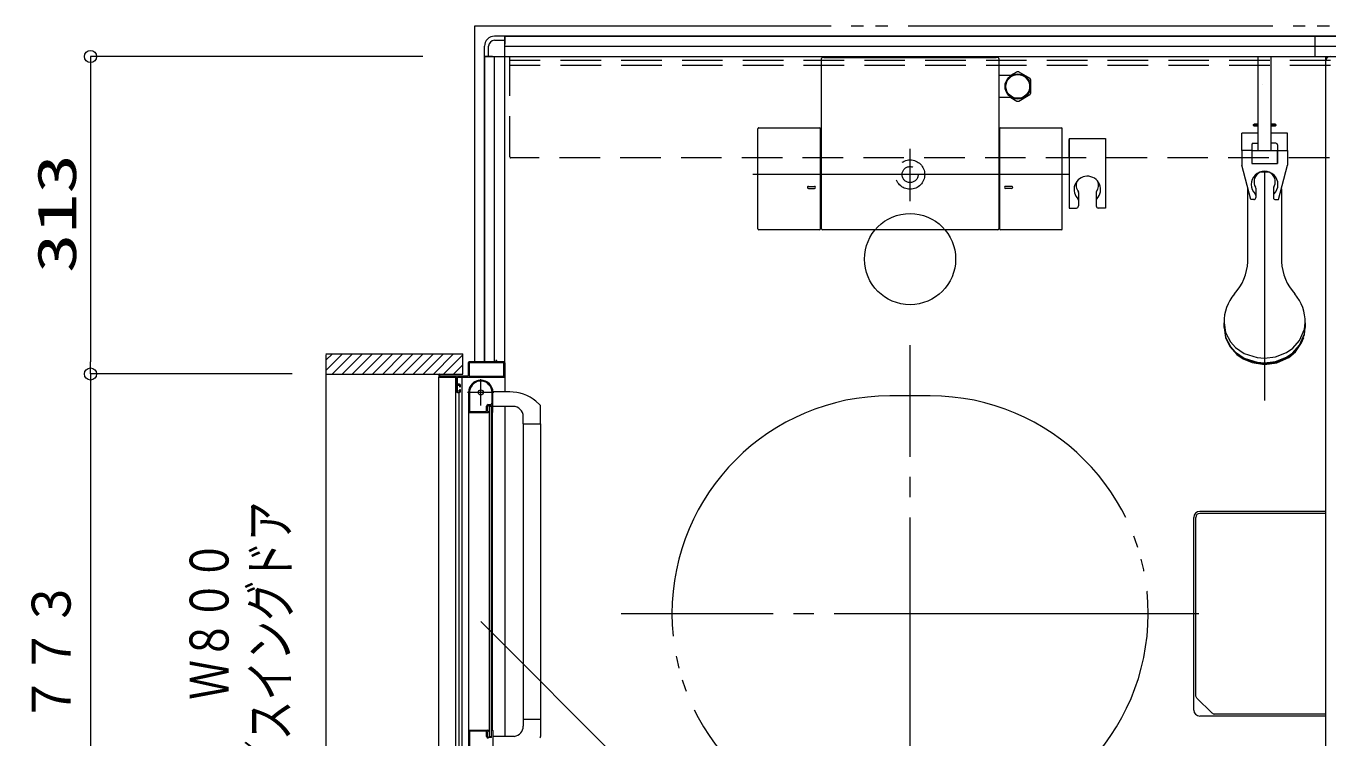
# Model space of a CAD drawing. Units: millimetres on the paper. Extents: x -305 to 305, y -152 to 152.
# Drawn here: x -156.1 to -91.8, y 46.4 to 81.6 of the extents above; entities that cross this region are included whole.
import ezdxf
from ezdxf.enums import TextEntityAlignment as Align

# ---------------------------------------------------------------- set-up
doc = ezdxf.new("R2010")
doc.units = ezdxf.units.MM
for name, pattern in [('DASHED2', [3, 2, -1]), ('LONG_CHAIN', [21, 18, -1, 1, -1]), ('LONG_DOUBLE_CHAIN', [21.8, 18, -1, 0.6, -0.6, 0.6, -1])]:
    doc.linetypes.add(name, pattern=pattern)
doc.layers.add('0-0_0', color=7, linetype='Continuous', lineweight=9)
doc.layers.add('0-1_VIEW0001', color=7, linetype='Continuous', lineweight=9)
doc.styles.add('ＭＳ ゴシック', font='')
doc.styles.get('ＭＳ ゴシック').set_extended_font_data('MS Gothic')

# ---------------------------------------------------------------- blocks, each defined once
blk = doc.blocks.new('_ORIGIN')
at = {"layer": '0-0_0'}
blk.add_line((0, 0), (-1, 0), dxfattribs=at)
blk.add_circle((0, 0), 0.5, dxfattribs=at)

msp = doc.modelspace()

# ---------------------------------------------------------------- linework, layer by layer
at = {"layer": '0-0_0'}
for p, q in [((-136.475, 80.074), (-152.881, 80.074)), ((-152.881, 79.474), (-152.881, 65.004)), ((-142.923, 64.404), (-152.881, 64.404)), ((-142.923, 64.404), (-152.881, 64.404)), ((-152.881, 63.804), (-152.881, 26.354))]:
    msp.add_line(p, q, dxfattribs=at)
at = {"layer": '0-1_VIEW0001'}
for p, q in [((-132.434, 81.073), (-132.934, 81.073)), ((-52.434, 81.073), (-132.434, 81.073)), ((-132.434, 81.073), (-132.434, 80.673)), ((-132.434, 81.073), (-52.434, 81.073)), ((-132.434, 64.948), (-132.434, 81.073)), ((-92.434, 80.073), (-92.434, 81.073)), ((-133.434, 80.073), (-133.434, 80.573)), ((-133.234, 80.073), (-133.234, 80.573)), ((-132.934, 80.873), (-132.434, 80.873)), ((-132.434, 80.573), (-52.434, 80.573)), ((-133.434, 80.073), (-133.434, 64.998)), ((-133.034, 80.073), (-133.434, 80.073)), ((-133.434, 80.073), (-51.434, 80.073)), ((-133.434, 64.998), (-133.434, 80.073)), ((-132.934, 64.998), (-132.934, 80.073)), ((-116.809, 71.568), (-116.809, 79.97)), ((-116.691, 80.018), (-108.177, 80.018)), ((-108.059, 79.97), (-108.059, 71.568)), ((-91.934, 80.073), (-91.934, 25.073)), ((-91.934, 79.823), (-91.934, 25.322)), ((-108.059, 79.143), (-107.417, 79.143)), ((-107.466, 79.143), (-107.166, 79.317)), ((-107.072, 79.317), (-106.516, 78.995)), ((-106.469, 78.272), (-106.469, 78.914)), ((-107.42, 78.043), (-108.059, 78.043)), ((-107.466, 78.043), (-107.166, 77.87)), ((-107.072, 77.87), (-106.516, 78.191)), ((-119.949, 71.568), (-119.949, 76.498)), ((-119.899, 76.548), (-116.899, 76.548)), ((-116.849, 71.568), (-116.849, 76.498)), ((-108.019, 76.498), (-108.019, 71.568)), ((-107.969, 76.548), (-104.969, 76.548)), ((-104.919, 71.568), (-104.919, 76.498)), ((-117.451, 73.663), (-117.148, 73.663)), ((-117.45, 73.563), (-117.148, 73.563)), ((-107.418, 73.663), (-107.72, 73.663)), ((-107.418, 73.563), (-107.72, 73.563)), ((-95.759, 69.945), (-95.759, 73.543)), ((-94.109, 73.543), (-94.109, 69.945)), ((-116.899, 71.518), (-119.899, 71.518)), ((-108.109, 71.518), (-116.759, 71.518)), ((-104.969, 71.518), (-107.969, 71.518)), ((-96.934, 66.701), (-96.934, 66.931)), ((-92.934, 66.931), (-92.934, 66.701)), ((-141.259, 65.398), (-134.509, 65.398)), ((-141.259, 64.583), (-140.444, 65.398)), ((-141.259, 65.078), (-140.939, 65.398)), ((-141.259, 65.347), (-141.259, 24.748)), ((-140.949, 64.398), (-139.949, 65.398)), ((-140.454, 64.398), (-139.454, 65.398)), ((-139.959, 64.398), (-138.959, 65.398)), ((-139.459, 64.398), (-138.459, 65.398)), ((-138.959, 64.398), (-137.959, 65.398)), ((-138.459, 64.398), (-137.459, 65.398)), ((-137.959, 64.398), (-136.959, 65.398)), ((-137.459, 64.398), (-136.459, 65.398)), ((-136.959, 64.398), (-135.959, 65.398)), ((-136.459, 64.398), (-135.459, 65.398)), ((-135.959, 64.398), (-134.959, 65.398)), ((-135.459, 64.398), (-134.509, 65.348)), ((-134.509, 64.399), (-134.509, 65.398)), ((-134.234, 64.948), (-134.234, 64.313)), ((-134.189, 64.938), (-134.189, 64.313)), ((-132.889, 64.998), (-134.184, 64.998)), ((-132.494, 64.953), (-134.174, 64.953)), ((-132.874, 65.063), (-132.874, 65.013)), ((-132.844, 65.073), (-132.864, 65.073)), ((-132.834, 65.013), (-132.834, 65.063)), ((-132.484, 64.998), (-132.819, 64.998)), ((-132.479, 64.313), (-132.479, 64.938)), ((-132.434, 64.95), (-132.434, 63.524)), ((-141.259, 64.398), (-134.509, 64.398)), ((-135.684, 64.383), (-135.684, 64.263)), ((-135.634, 64.313), (-135.634, 64.383)), ((-134.249, 64.298), (-135.619, 64.298)), ((-134.959, 64.398), (-134.509, 64.848)), ((-134.174, 64.298), (-132.494, 64.298)), ((-135.684, 25.898), (-135.684, 64.248)), ((-135.669, 64.248), (-134.834, 64.248)), ((-134.857, 42.519), (-134.857, 64.248)), ((-134.819, 64.233), (-134.819, 63.548)), ((-134.769, 63.913), (-134.769, 64.233)), ((-134.769, 63.568), (-134.769, 63.838)), ((-134.754, 64.248), (-132.459, 64.248)), ((-134.669, 63.898), (-134.754, 63.898)), ((-134.754, 63.853), (-134.684, 63.853)), ((-134.669, 63.838), (-134.669, 63.793)), ((-134.669, 63.613), (-134.669, 63.568)), ((-134.654, 63.778), (-134.634, 63.778)), ((-134.634, 63.628), (-134.654, 63.628)), ((-134.619, 63.793), (-134.619, 63.848)), ((-134.619, 63.548), (-134.619, 63.613)), ((-134.541, 42.903), (-134.541, 64.248)), ((-134.769, 63.498), (-134.669, 63.498)), ((-134.684, 63.553), (-134.754, 63.553)), ((-134.681, 42.733), (-134.681, 63.498)), ((-134.219, 63.499), (-134.219, 46.823)), ((-134.169, 63.572), (-134.169, 62.558)), ((-133.064, 62.968), (-133.064, 63.498)), ((-133.019, 62.513), (-133.019, 63.498)), ((-132.191, 63.523), (-133.009, 63.526)), ((-130.896, 63.061), (-130.697, 62.877)), ((-134.209, 62.498), (-133.268, 62.498)), ((-134.159, 62.548), (-133.339, 62.548)), ((-133.329, 62.558), (-133.329, 62.818)), ((-133.284, 62.573), (-133.284, 62.798)), ((-133.255, 62.505), (-133.246, 62.52)), ((-133.254, 62.893), (-133.139, 62.893)), ((-133.244, 62.527), (-133.244, 62.533)), ((-133.234, 62.848), (-133.109, 62.848)), ((-133.184, 62.823), (-133.084, 62.823)), ((-133.184, 46.498), (-133.184, 62.823)), ((-133.084, 46.498), (-133.084, 62.823)), ((-133.082, 62.52), (-133.073, 62.505)), ((-133.061, 62.498), (-133.034, 62.498)), ((-133.034, 46.823), (-133.034, 62.498)), ((-132.024, 62.803), (-133.019, 62.803)), ((-132.434, 62.798), (-132.434, 46.524)), ((-130.669, 61.948), (-130.669, 62.808)), ((-131.524, 61.948), (-131.524, 62.303)), ((-131.524, 61.948), (-130.669, 61.948)), ((-131.519, 61.948), (-131.519, 47.374)), ((-130.669, 61.948), (-130.669, 46.512)), ((-98.434, 47.823), (-98.434, 57.323)), ((-91.934, 57.623), (-98.134, 57.623)), ((-131.524, 47.374), (-131.524, 47.019)), ((-131.524, 47.374), (-130.669, 47.374)), ((-91.934, 47.523), (-98.134, 47.523)), ((-134.219, 46.854), (-134.219, 45.284)), ((-134.219, 46.823), (-133.268, 46.823)), ((-134.169, 46.763), (-134.169, 45.903)), ((-133.344, 46.773), (-134.159, 46.773)), ((-133.329, 46.508), (-133.329, 46.758)), ((-133.284, 46.523), (-133.284, 46.748)), ((-133.246, 46.802), (-133.255, 46.816)), ((-133.244, 46.788), (-133.244, 46.794)), ((-133.109, 46.473), (-133.234, 46.473)), ((-133.084, 46.498), (-133.184, 46.498)), ((-133.073, 46.816), (-133.082, 46.802)), ((-133.034, 46.823), (-133.061, 46.823)), ((-133.019, 46.808), (-133.019, 45.822)), ((-131.955, 46.524), (-133.009, 46.524))]:
    msp.add_line(p, q, dxfattribs=at)
at = {"layer": '0-1_VIEW0001', "color": 6, "linetype": 'DASHED2'}
for p, q in [((-132.184, 75.123), (-132.184, 80.073)), ((-52.684, 79.873), (-132.184, 79.873)), ((-52.684, 79.623), (-132.184, 79.623)), ((-52.734, 75.073), (-132.184, 75.073))]:
    msp.add_line(p, q, dxfattribs=at)
at = {"layer": '0-1_VIEW0001', "color": 2}
for p, q in [((-95.252, 75.423), (-95.252, 80.073)), ((-94.617, 75.423), (-94.617, 80.073)), ((-95.484, 76.711), (-95.459, 76.736)), ((-95.484, 76.661), (-95.484, 76.711)), ((-95.484, 76.711), (-95.252, 76.711)), ((-95.252, 76.661), (-95.484, 76.661)), ((-95.484, 76.661), (-95.459, 76.636)), ((-95.252, 76.736), (-95.459, 76.736)), ((-95.252, 76.636), (-95.459, 76.636)), ((-94.409, 76.736), (-94.617, 76.736)), ((-94.617, 76.711), (-94.384, 76.711)), ((-94.384, 76.661), (-94.617, 76.661)), ((-94.409, 76.636), (-94.617, 76.636)), ((-94.384, 76.711), (-94.409, 76.736)), ((-94.384, 76.661), (-94.409, 76.636)), ((-94.384, 76.711), (-94.384, 76.661)), ((-104.584, 76.023), (-104.584, 72.594)), ((-104.584, 76.023), (-104.584, 72.594)), ((-104.584, 76.023), (-102.784, 76.023)), ((-104.584, 75.073), (-104.584, 75.973)), ((-102.784, 76.023), (-102.784, 72.594)), ((-95.252, 76.286), (-96.059, 76.286)), ((-96.059, 75.436), (-96.059, 76.286)), ((-93.809, 76.286), (-94.617, 76.286)), ((-93.809, 75.436), (-93.809, 76.286)), ((-95.569, 75.436), (-96.059, 75.436)), ((-96.059, 75.436), (-96.059, 74.711)), ((-95.572, 75.436), (-95.572, 74.811)), ((-95.569, 75.713), (-95.569, 74.788)), ((-94.299, 75.423), (-95.569, 75.423)), ((-95.494, 75.788), (-95.252, 75.788)), ((-94.374, 75.788), (-94.617, 75.788)), ((-94.299, 75.713), (-94.299, 74.788)), ((-94.299, 75.436), (-93.809, 75.436)), ((-94.297, 74.811), (-94.297, 75.436)), ((-93.809, 75.436), (-93.809, 74.711)), ((-95.622, 73.008), (-96.059, 74.711)), ((-95.569, 74.811), (-95.572, 74.811)), ((-95.569, 74.788), (-94.299, 74.788)), ((-94.297, 74.811), (-94.299, 74.811)), ((-94.247, 73.008), (-93.809, 74.711)), ((-104.122, 73.352), (-104.122, 72.694)), ((-104.122, 73.352), (-104.122, 72.694)), ((-103.247, 73.352), (-103.247, 72.694)), ((-103.247, 73.352), (-103.247, 72.694)), ((-95.372, 73.567), (-95.372, 73.108)), ((-94.497, 73.567), (-94.497, 73.108)), ((-95.472, 73.008), (-95.622, 73.008)), ((-94.397, 73.008), (-94.247, 73.008)), ((-104.584, 72.594), (-104.222, 72.594)), ((-104.584, 72.594), (-104.222, 72.594)), ((-102.784, 72.594), (-103.147, 72.594)), ((-102.784, 72.594), (-103.147, 72.594))]:
    msp.add_line(p, q, dxfattribs=at)
at = {"layer": '0-1_VIEW0001', "linetype": 'LONG_CHAIN'}
for p, q in [((-112.434, 72.938), (-112.434, 75.514)), ((-104.6, 74.243), (-120.195, 74.243)), ((-94.934, 74.411), (-94.934, 63.094)), ((-112.434, 39.323), (-112.434, 65.823)), ((-133.619, 62.848), (-133.619, 64.148)), ((-132.969, 63.498), (-134.269, 63.498)), ((-98.184, 52.573), (-126.684, 52.573))]:
    msp.add_line(p, q, dxfattribs=at)
at = {"layer": '0-1_VIEW0001', "linetype": 'LONG_DOUBLE_CHAIN'}
for p, q in [((-111.434, 63.323), (-113.434, 63.323)), ((-133.619, 52.195), (-122.859, 41.434))]:
    msp.add_line(p, q, dxfattribs=at)
at = {"layer": '0-1_VIEW0001', "color": 4}
for p, q in [((-98.332, 48.555), (-98.332, 57.321)), ((-91.934, 57.521), (-98.132, 57.521)), ((-98.273, 48.414), (-97.544, 47.684)), ((-91.934, 47.626), (-97.402, 47.626))]:
    msp.add_line(p, q, dxfattribs=at)
at = {"layer": '0-1_VIEW0001', "linetype": 'LONG_DOUBLE_CHAIN'}
msp.add_lwpolyline([(-50.934, 81.573), (-133.934, 81.573), (-133.934, 64.998)], dxfattribs=at)
at = {"layer": '0-1_VIEW0001'}
for points in [[(-116.691, 80.018), (-116.691, 80.02), (-116.759, 80.02)], [(-108.109, 80.02), (-108.177, 80.02), (-108.177, 80.018)], [(-94.673, 74.341), (-94.933, 74.366), (-95.197, 74.34)], [(-96.934, 66.931), (-96.859, 66.458), (-96.618, 65.988), (-96.366, 65.71), (-95.942, 65.42), (-95.298, 65.211), (-94.934, 65.182), (-94.393, 65.247), (-93.856, 65.458), (-93.538, 65.678), (-93.206, 66.05), (-92.967, 66.613), (-92.934, 66.931)], [(-96.934, 66.701), (-96.859, 66.227), (-96.618, 65.758), (-96.366, 65.48), (-95.942, 65.19), (-95.298, 64.981), (-94.934, 64.952), (-94.393, 65.017), (-93.856, 65.228), (-93.538, 65.448), (-93.206, 65.82), (-92.967, 66.383), (-92.934, 66.701)], [(-96.934, 66.677), (-96.859, 66.203), (-96.618, 65.734), (-96.366, 65.456), (-95.942, 65.166), (-95.298, 64.957), (-94.934, 64.927), (-94.393, 64.993), (-93.856, 65.203), (-93.538, 65.424), (-93.206, 65.796), (-92.967, 66.358), (-92.934, 66.677)], [(-96.862, 66.21), (-96.659, 65.758), (-96.304, 65.359), (-96, 65.15), (-95.547, 64.963), (-94.934, 64.878), (-94.331, 64.96), (-93.745, 65.225), (-93.417, 65.497), (-93.108, 65.939), (-93.006, 66.21)]]:
    msp.add_lwpolyline(points, dxfattribs=at)
msp.add_lwpolyline([(-95.023, 78.693), (-95.023, 78.693), (-95.023, 78.693)], close=True, dxfattribs=at)
at = {"layer": '0-1_VIEW0001', "color": 4}
for points in [[(-98.312, 48.469), (-98.328, 48.514), (-98.332, 48.555)], [(-98.273, 48.414), (-98.299, 48.445), (-98.312, 48.469)]]:
    msp.add_lwpolyline(points, dxfattribs=at)
at = {"layer": '0-1_VIEW0001'}
for centre, radius in [((-107.119, 78.593), 0.625), ((-107.119, 78.593), 0.586), ((-133.619, 63.498), 0.125)]:
    msp.add_circle(centre, radius, dxfattribs=at)
at = {"layer": '0-1_VIEW0001', "linetype": 'DASHED2'}
for radius in [0.725, 0.395]:
    msp.add_circle((-112.434, 74.243), radius, dxfattribs=at)
at = {"layer": '0-1_VIEW0001', "linetype": 'LONG_DOUBLE_CHAIN'}
msp.add_circle((-112.434, 70.073), 2.25, dxfattribs=at)
at = {"layer": '0-1_VIEW0001'}
for centre, radius, start, end in [((-132.934, 80.573), 0.5, 90, 180), ((-132.934, 80.573), 0.3, 90, 180), ((-108.109, 79.97), 0.05, 0, 90), ((-91.684, 79.823), 0.25, 90, 180), ((-107.119, 78.593), 0.725, 86.29156, 93.70844), ((-107.119, 78.593), 0.725, 26.29156, 33.70844), ((-107.119, 78.593), 0.725, 266.29156, 273.70844), ((-107.119, 78.593), 0.725, 326.29156, 333.70844), ((-119.899, 76.498), 0.05, 90, 180.00003), ((-116.899, 76.498), 0.05, 0, 90), ((-107.969, 76.498), 0.05, 90, 180), ((-104.969, 76.498), 0.05, 0, 90), ((-117.449, 73.613), 0.05, 88.07467, 270), ((-117.149, 73.613), 0.05, 270, 90), ((-107.719, 73.613), 0.05, 90, 270), ((-107.419, 73.613), 0.05, 270, 91.92533), ((-119.899, 71.568), 0.05, 180.00003, 270), ((-116.899, 71.568), 0.05, 270, 0), ((-116.759, 71.568), 0.05, 180, 270), ((-108.109, 71.568), 0.05, 270, 0), ((-107.969, 71.568), 0.05, 180, 270), ((-104.969, 71.568), 0.05, 270, 0), ((-98.267, 70.045), 2.5, 317.34314, 357.69634), ((-91.601, 70.045), 2.5, 182.3036, 222.65682), ((-94.81, 66.975), 2.125, 139.6468, 181.19028), ((-95.059, 66.975), 2.125, 358.80972, 40.35322), ((-134.184, 64.948), 0.05, 90, 180), ((-134.174, 64.938), 0.015, 90, 180), ((-132.889, 65.013), 0.015, 270, 0), ((-132.864, 65.063), 0.01, 90, 180), ((-132.844, 65.063), 0.01, 0, 90), ((-132.819, 65.013), 0.015, 180, 270), ((-132.494, 64.938), 0.015, 0, 90), ((-132.484, 64.948), 0.05, 0, 90), ((-135.669, 64.383), 0.015, 90, 180), ((-135.669, 64.263), 0.015, 180, 270), ((-135.649, 64.383), 0.015, 0, 90), ((-135.619, 64.313), 0.015, 180, 270), ((-134.249, 64.313), 0.015, 270, 0), ((-134.174, 64.313), 0.015, 180, 270), ((-132.494, 64.313), 0.015, 270, 0), ((-132.459, 64.273), 0.025, 270, 0), ((-134.834, 64.233), 0.015, 0, 90), ((-134.754, 64.233), 0.015, 90, 180), ((-134.754, 63.913), 0.015, 180, 270), ((-134.754, 63.838), 0.015, 90, 180), ((-134.684, 63.838), 0.015, 0, 90), ((-134.669, 63.848), 0.05, 0, 90), ((-134.654, 63.793), 0.015, 180, 270), ((-134.654, 63.613), 0.015, 90, 180), ((-134.634, 63.793), 0.015, 270, 0), ((-134.634, 63.613), 0.015, 0, 90), ((-133.619, 63.498), 0.6, 0, 180), ((-133.619, 63.498), 0.555, 0, 172.23293), ((-134.769, 63.548), 0.05, 180, 270), ((-134.754, 63.568), 0.015, 180, 270), ((-134.684, 63.568), 0.015, 270, 0), ((-134.669, 63.548), 0.05, 270, 0), ((-134.159, 63.572), 0.01, 172.23293, 180), ((-133.139, 62.968), 0.075, 270, 0), ((-132.199, 61.453), 2.07, 50.97582, 89.8), ((-134.209, 62.508), 0.01, 180, 270), ((-134.159, 62.558), 0.01, 180, 270), ((-133.339, 62.558), 0.01, 270, 0), ((-133.254, 62.818), 0.075, 90, 180), ((-133.234, 62.798), 0.05, 90, 180), ((-133.259, 62.573), 0.025, 180, 270), ((-133.268, 62.513), 0.015, 270, 329.03624), ((-133.259, 62.533), 0.015, 0, 90), ((-133.259, 62.527), 0.015, 329.03624, 0), ((-133.109, 62.823), 0.025, 0, 90), ((-133.069, 62.527), 0.015, 180, 210.96376), ((-133.061, 62.513), 0.015, 210.96376, 270), ((-133.034, 62.513), 0.015, 270, 0), ((-132.024, 62.303), 0.5, 0, 90), ((-130.769, 62.808), 0.1, 0, 43.47243), ((-98.134, 57.323), 0.3, 90, 180), ((-98.134, 47.823), 0.3, 180, 270), ((-132.024, 47.019), 0.5, 277.95562, 0), ((-134.209, 46.813), 0.01, 90, 180), ((-134.159, 46.763), 0.01, 90, 180), ((-133.344, 46.758), 0.015, 0, 90), ((-133.254, 46.508), 0.075, 180, 270), ((-133.259, 46.748), 0.025, 90, 180), ((-133.234, 46.523), 0.05, 180, 270), ((-133.268, 46.808), 0.015, 30.96376, 90), ((-133.259, 46.788), 0.015, 270, 0), ((-133.259, 46.794), 0.015, 0, 30.96376), ((-133.109, 46.498), 0.025, 270, 0), ((-133.069, 46.794), 0.015, 149.03624, 180), ((-133.061, 46.808), 0.015, 90, 149.03624), ((-133.034, 46.808), 0.015, 0, 90), ((-130.769, 46.513), 0.1, 316.52757, 0)]:
    msp.add_arc(centre, radius, start, end, dxfattribs=at)
at = {"layer": '0-1_VIEW0001', "color": 5}
msp.add_arc((-116.759, 79.97), 0.05, 90, 180, dxfattribs=at)
at = {"layer": '0-1_VIEW0001', "color": 2}
for centre, radius, start, end in [((-95.494, 75.713), 0.075, 90, 180), ((-94.374, 75.713), 0.075, 0, 90), ((-103.684, 73.508), 0.656, 315.31053, 228.17432), ((-103.684, 73.508), 0.656, 315.31053, 228.17432), ((-103.684, 73.721), 0.552, 159.99235, 217.59191), ((-103.684, 73.721), 0.552, 159.99235, 217.59191), ((-103.684, 73.721), 0.552, 325.50881, 20.00932), ((-103.684, 73.721), 0.552, 325.50881, 20.00932), ((-94.934, 73.753), 0.657, 315.20002, 224.79998), ((-94.934, 73.886), 0.525, 329.31658, 210.68342), ((-104.222, 73.352), 0.1, 0, 34.49119), ((-104.222, 73.352), 0.1, 0, 34.49119), ((-103.147, 73.352), 0.1, 145.50881, 180), ((-103.147, 73.352), 0.1, 145.50881, 180), ((-95.472, 73.219), 0.1, 0, 44.79997), ((-95.472, 73.567), 0.1, 0, 30.68342), ((-94.397, 73.567), 0.1, 149.31658, 180), ((-94.397, 73.219), 0.1, 135.20003, 180), ((-104.222, 72.694), 0.1, 270, 0), ((-104.222, 72.694), 0.1, 270, 0), ((-104.222, 72.976), 0.1, 0, 44.68947), ((-104.222, 72.976), 0.1, 0, 44.68947), ((-103.147, 72.976), 0.1, 135.31053, 180), ((-103.147, 72.976), 0.1, 135.31053, 180), ((-103.147, 72.694), 0.1, 180, 270), ((-103.147, 72.694), 0.1, 180, 270), ((-95.472, 73.108), 0.1, 270, 0), ((-94.397, 73.108), 0.1, 180, 270)]:
    msp.add_arc(centre, radius, start, end, dxfattribs=at)
at = {"layer": '0-1_VIEW0001', "color": 6, "linetype": 'DASHED2'}
msp.add_arc((-132.134, 75.123), 0.05, 180, 270, dxfattribs=at)
at = {"layer": '0-1_VIEW0001', "linetype": 'LONG_DOUBLE_CHAIN'}
for centre, start, end in [((-113.434, 52.573), 90, 270), ((-111.434, 52.573), 270, 90)]:
    msp.add_arc(centre, 10.75, start, end, dxfattribs=at)
at = {"layer": '0-1_VIEW0001', "color": 4}
for centre, start, end in [((-98.132, 57.321), 90, 180), ((-97.402, 47.826), 225.00001, 270)]:
    msp.add_arc(centre, 0.2, start, end, dxfattribs=at)

# ---------------------------------------------------------------- block references
at = {"layer": '0-0_0', "xscale": 0.6, "yscale": 0.6}
for p, rotation in [((-152.881, 80.074), 90), ((-152.881, 64.404), 270), ((-152.881, 64.404), 90)]:
    msp.add_blockref('_ORIGIN', p, dxfattribs=dict(at, rotation=rotation))

# ---------------------------------------------------------------- texts
at = {"layer": '0-0_0', "style": 'ＭＳ ゴシック'}
for s, width, p in [('313', 1.5, (-153.011, 69.383)), ('額縁内法\u3000７７３', 0.9, (-153.284, 35.386))]:
    msp.add_text(s, height=1.921, rotation=90, dxfattribs=dict(at, width=width)).set_placement(p, align=Align.BOTTOM_LEFT)
at = {"layer": '0-1_VIEW0001', "style": 'ＭＳ ゴシック', "width": 0.75}
for s, p in [('２枚折りドア／スイングドア', (-142.493, 32.57)), ('ドア位置ＢＬ\u3000Ｗ８００', (-145.49, 34.57))]:
    msp.add_text(s, height=1.921, rotation=90, dxfattribs=at).set_placement(p, align=Align.BOTTOM_LEFT)

doc.saveas('drawing.dxf')
